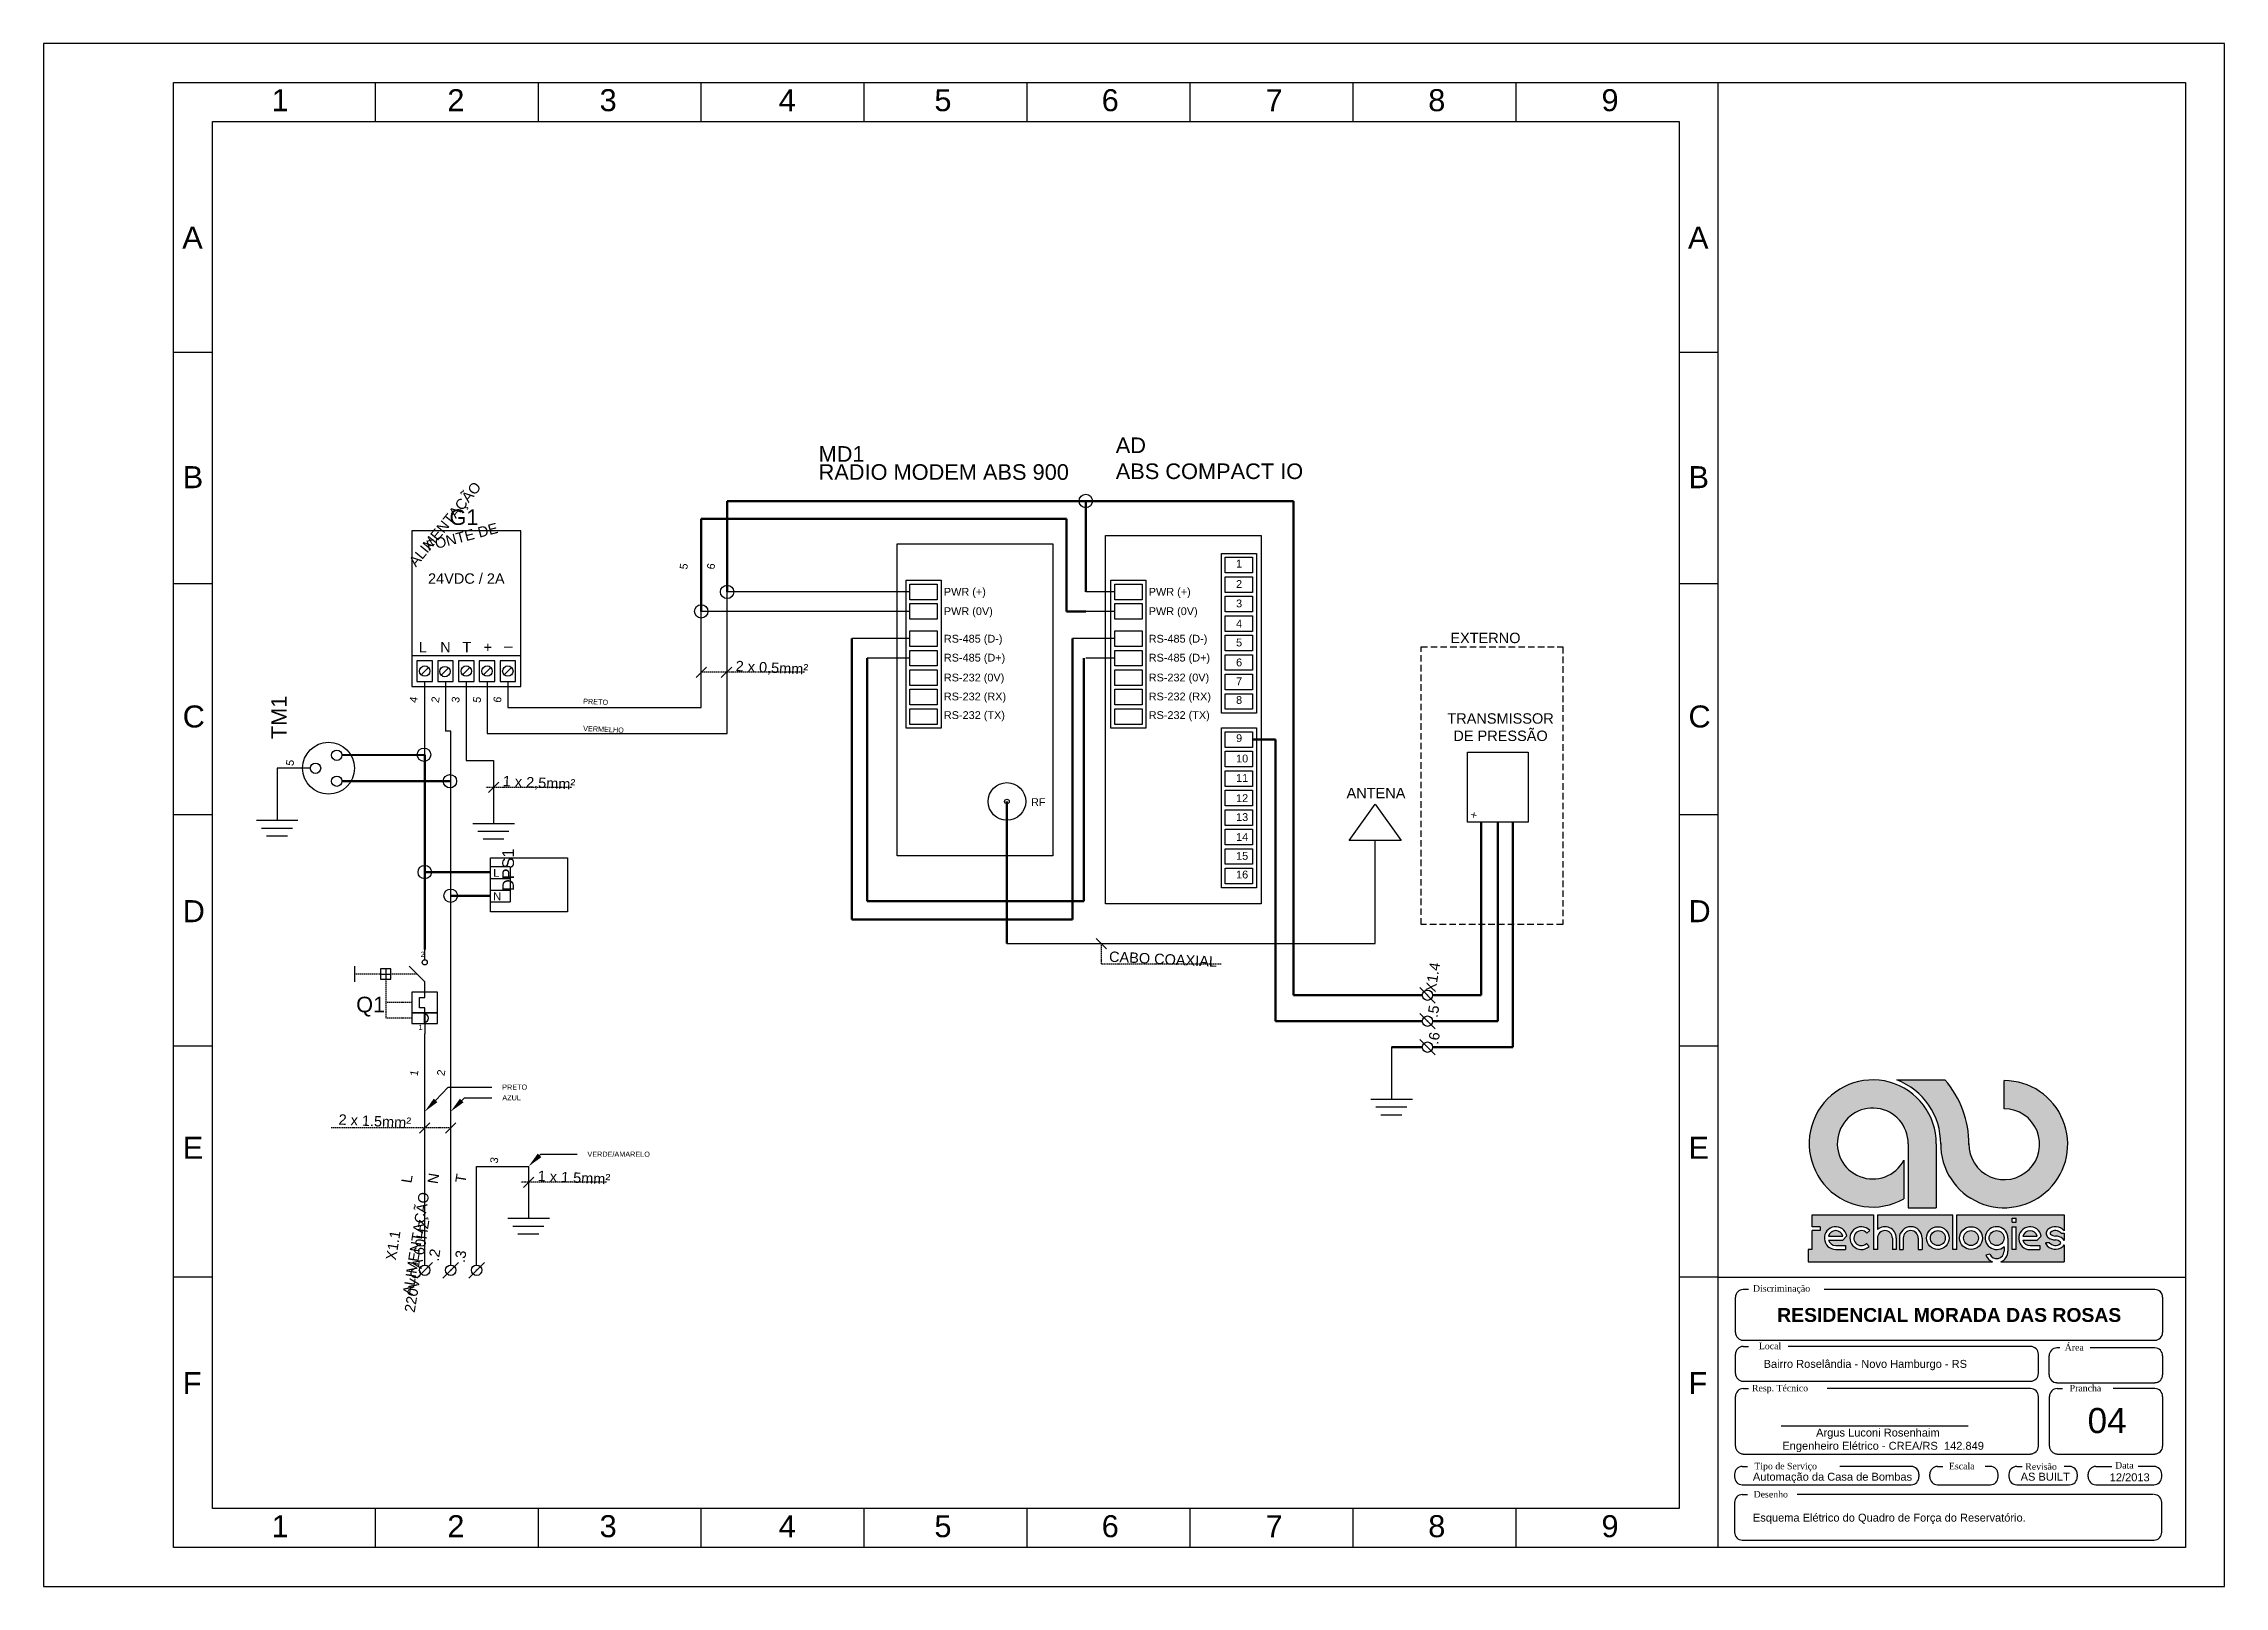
# Model space of a CAD drawing. Header units: millimetres. Extents: x 100 to 940, y 100 to 694.
import ezdxf
from ezdxf import colors
from ezdxf.entities.mleader import LeaderData, LeaderLine
from ezdxf.enums import TextEntityAlignment as Align
from ezdxf.math import Vec2, Vec3

# ---------------------------------------------------------------- set-up
doc = ezdxf.new("R2010")
doc.units = ezdxf.units.MM
doc.linetypes.add('DASHED', pattern=[0.75, 0.5, -0.25])
doc.layers.add('selo', color=7, linetype='Continuous')
doc.styles.add('Notes', font='Arial Regular.ttf', dxfattribs={"height": 3})
doc.styles.get("Standard").update_dxf_attribs({"font": 'Arial Regular.ttf'})

msp = doc.modelspace()

# ---------------------------------------------------------------- hatches: boundary and pattern name
h = msp.add_hatch()
h.set_pattern_fill('ANGLE', color=256, scale=2)
h.set_pattern_definition([(0, (127.658, 74.107), (0, 13.97), [10.16, -3.81]), (90, (127.658, 74.107), (-13.97, 9e-16), [10.16, -3.81])])
h.paths.add_polyline_path([(504, 517.85, 0.414214), (501.42, 520.43), (501.42, 515.27, 0.414214)])
h.paths.add_polyline_path([(501.42, 520.43, 0.414214), (498.84, 517.85), (501.42, 517.85)])
h.paths.add_polyline_path([(501.42, 517.85), (498.84, 517.85, 0.414214), (501.42, 515.27)])
h = msp.add_hatch()
h.set_pattern_fill('ANGLE', color=256, scale=2)
h.set_pattern_definition([(0, (-10.469, 39.12), (0, 13.97), [10.16, -3.81]), (90, (-10.469, 39.12), (-13.97, 9e-16), [10.16, -3.81])])
h.paths.add_polyline_path([(365.87, 482.86, 0.414214), (363.29, 485.44), (363.29, 480.28, 0.414214)])
h.paths.add_polyline_path([(363.29, 485.44, 0.414214), (360.71, 482.86), (363.29, 482.86)])
h.paths.add_polyline_path([(363.29, 482.86), (360.71, 482.86, 0.414214), (363.29, 480.28)])
h = msp.add_hatch()
h.set_pattern_fill('ANGLE', color=256, scale=2)
h.set_pattern_definition([(0, (-20.469, 31.62), (0, 13.97), [10.16, -3.81]), (90, (-20.469, 31.62), (-13.97, 9e-16), [10.16, -3.81])])
h.paths.add_polyline_path([(355.87, 475.36, 0.414214), (353.29, 477.94), (353.29, 472.78, 0.414214)])
h.paths.add_polyline_path([(353.29, 477.94, 0.414214), (350.71, 475.36), (353.29, 475.36)])
h.paths.add_polyline_path([(353.29, 475.36), (350.71, 475.36, 0.414214), (353.29, 472.78)])
h = msp.add_hatch()
h.set_pattern_fill('ANGLE', color=256, scale=2)
h.set_pattern_definition([(0, (-127.239, -23.566), (0, 13.97), [10.16, -3.81]), (90, (-127.239, -23.566), (-13.97, 9e-16), [10.16, -3.81])])
h.paths.add_polyline_path([(249.1, 420.18, 0.414214), (246.52, 422.76), (246.52, 417.6, 0.414214)])
h.paths.add_polyline_path([(246.52, 422.76, 0.414214), (243.94, 420.18), (246.52, 420.18)])
h.paths.add_polyline_path([(246.52, 420.18), (243.94, 420.18, 0.414214), (246.52, 417.6)])
h = msp.add_hatch()
h.set_pattern_fill('ANGLE', color=256, scale=2)
h.set_pattern_definition([(0, (-117.239, -33.763), (0, 13.97), [10.16, -3.81]), (90, (-117.239, -33.763), (-13.97, 9e-16), [10.16, -3.81])])
h.paths.add_polyline_path([(259.1, 409.98, 0.414214), (256.52, 412.56), (256.52, 407.4, 0.414214)])
h.paths.add_polyline_path([(256.52, 412.56, 0.414214), (253.94, 409.98), (256.52, 409.98)])
h.paths.add_polyline_path([(256.52, 409.98), (253.94, 409.98, 0.414214), (256.52, 407.4)])
h = msp.add_hatch()
h.set_pattern_fill('ANGLE', color=256, scale=2)
h.set_pattern_definition([(0, (-126.96, -68.746), (0, 13.97), [10.16, -3.81]), (90, (-126.96, -68.746), (-13.97, 9e-16), [10.16, -3.81])])
h.paths.add_polyline_path([(249.38, 375, 0.414214), (246.8, 377.58), (246.8, 372.42, 0.414214)])
h.paths.add_polyline_path([(246.8, 377.58, 0.414214), (244.22, 375), (246.8, 375)])
h.paths.add_polyline_path([(246.8, 375), (244.22, 375, 0.414214), (246.8, 372.42)])
h = msp.add_hatch()
h.set_pattern_fill('ANGLE', color=256, scale=2)
h.set_pattern_definition([(0, (-116.96, -77.84), (0, 13.97), [10.16, -3.81]), (90, (-116.96, -77.84), (-13.97, 9e-16), [10.16, -3.81])])
h.paths.add_polyline_path([(259.38, 365.9, 0.414214), (256.8, 368.48), (256.8, 363.32, 0.414214)])
h.paths.add_polyline_path([(256.8, 368.48, 0.414214), (254.22, 365.9), (256.8, 365.9)])
h.paths.add_polyline_path([(256.8, 365.9), (254.22, 365.9, 0.414214), (256.8, 363.32)])
at = {"layer": 'selo'}
h = msp.add_hatch(color=256, dxfattribs=at)
h.dxf.hatch_style = 1
h.paths.add_polyline_path([(832.33, 294.98), (813.8, 294.98, -0.314958), (830.72, 270.21, 2.411144), (855.21, 294.7), (855.21, 283.86, -2.45129), (841.58, 270.52, 0.182443)])
h.paths.add_polyline_path([(835.35, 243.04), (806.37, 243.04), (806.37, 237.41, -0.642986), (813.63, 234.09), (813.63, 229.71), (812.12, 229.71), (812.12, 234.09, 1), (806.37, 234.09), (806.37, 229.71), (804.86, 229.71), (804.86, 243.04), (781.24, 243.04), (781.24, 238.48), (784.26, 238.48), (784.26, 236.97), (781.23, 236.97), (781.23, 229.71), (779.69, 229.71), (779.69, 224.92), (850.67, 224.92, -0.214084), (848.15, 227.48), (849.6, 227.91, 0.821242), (855.14, 229.01), (855.14, 230.78, -4.60202), (856.65, 234.09), (856.65, 229.01, -0.309238), (853.85, 224.92), (878.25, 224.92), (878.25, 231.45, -0.100697), (877.78, 230.83, -0.45988), (871.2, 231.81), (871.2, 232.32), (872.69, 232.32, 0.427074), (876.81, 232, 0.410877), (876.82, 232.63, 0.186203), (874.92, 233.36, -0.181325), (872.05, 234.44, -0.458616), (872.04, 237.41, -0.41774), (878.25, 236.93), (878.25, 243.04), (836.89, 243.04), (836.89, 229.71), (835.35, 229.71)])
h.paths.add_polyline_path([(834.02, 234.09, -1), (825.25, 234.09, -1)], flags=16)
h.paths.add_polyline_path([(832.51, 234.09, -1), (826.76, 234.09, -1)], flags=0)
h.paths.add_polyline_path([(846.79, 234.09, -1), (838.03, 234.09, -1)], flags=16)
h.paths.add_polyline_path([(845.28, 234.09, -1), (839.54, 234.09, -1)], flags=0)
h.paths.add_polyline_path([(823.59, 234.09), (823.59, 229.71), (822.08, 229.71), (822.08, 234.09, 1), (816.33, 234.09), (816.33, 229.71), (814.82, 229.71), (814.82, 234.09, -1)], flags=16)
h.paths.add_polyline_path([(858.22, 241.69), (859.76, 241.69), (859.76, 240.17), (858.22, 240.17)], flags=16)
h.paths.add_polyline_path([(858.22, 238.48), (859.76, 238.48), (859.76, 229.67), (858.22, 229.67)], flags=16)
h.paths.add_polyline_path([(869.47, 234.88), (867.94, 233.3), (862.39, 233.3, 0.338023), (865.17, 231.18), (868.91, 231.18), (868.91, 229.67), (865.17, 229.67, -2.123663)], flags=16)
h.paths.add_polyline_path([(862.38, 234.78, -0.767778), (867.94, 234.81)], flags=0)
h.paths.add_polyline_path([(803.38, 237.05), (802.27, 236.02, 2.414214), (802.1, 231.96), (803.12, 230.85, -2.414214)], flags=16)
h.paths.add_polyline_path([(794.59, 234.92), (793.05, 233.34), (787.51, 233.34, 0.338023), (790.28, 231.22), (794.03, 231.22), (794.03, 229.71), (790.28, 229.71, -2.123663)], flags=16)
h.paths.add_polyline_path([(793.05, 234.85), (787.5, 234.82, -0.767778)], flags=0)
h.paths.add_polyline_path([(826.76, 234.09, 1), (832.51, 234.09, 1)], flags=0)
h.paths.add_polyline_path([(845.28, 234.09, 1), (839.54, 234.09, 1)], flags=0)
h.paths.add_polyline_path([(849.39, 234.09, 1), (855.14, 234.09, 1)], flags=17)
h.paths.add_polyline_path([(867.94, 234.81, 0.767778), (862.38, 234.78)], flags=0)
h.paths.add_polyline_path([(874.9, 234.87, -0.181325), (877.77, 233.8, -0.101013), (878.25, 233.18), (878.25, 235.92), (877.13, 235.92, 0.427074), (873.01, 236.24, 0.410877), (873, 235.61, 0.186203)], flags=17)
h.paths.add_polyline_path([(793.05, 234.85, 0.767778), (787.5, 234.82)], flags=0)
h = msp.add_hatch(color=256, dxfattribs=at)
h.dxf.hatch_style = 1
h.paths.add_polyline_path([(816.57, 249.21), (816.57, 264.06, -8.182778), (818.19, 270.43), (818.19, 245.77), (829, 245.77), (829, 270.37, 3.718524)])
h = msp.add_hatch(color=256, dxfattribs=at)
h.dxf.hatch_style = 1
h.paths.add_polyline_path([(787.5, 234.82), (793.05, 234.85, 0.767778)])
h.paths.add_polyline_path([(826.76, 234.09, 1), (832.51, 234.09, 1)])
h.paths.add_polyline_path([(839.54, 234.09, 1), (845.28, 234.09, 1)])
h.paths.add_polyline_path([(862.38, 234.78), (867.94, 234.81, 0.767778)])

# ---------------------------------------------------------------- linework, layer by layer
for p, q in [((227.78, 664), (227.78, 679)), ((290.56, 664), (290.56, 679)), ((353.33, 664), (353.33, 679)), ((416.11, 664), (416.11, 679)), ((478.89, 664), (478.89, 679)), ((541.67, 664), (541.67, 679)), ((604.44, 664), (604.44, 679)), ((667.22, 664), (667.22, 679)), ((745, 115), (745, 679)), ((165, 575), (150, 575)), ((745, 575), (730, 575)), ((165, 486), (150, 486)), ((363.29, 428.38), (363.29, 482.86)), ((433.69, 482.86), (363.29, 482.86)), ((512.6, 482.86), (501.42, 482.86)), ((745, 486), (730, 486)), ((353.29, 438.38), (353.29, 475.36)), ((433.69, 475.36), (353.29, 475.36)), ((512.6, 475.36), (501.42, 475.36)), ((433.69, 464.86), (411.33, 464.86)), ((512.6, 464.86), (496.36, 464.86)), ((241.8, 458.38), (283.8, 458.38)), ((245.38, 450.96), (248.21, 453.79)), ((261.38, 450.96), (264.21, 453.79)), ((269.38, 450.96), (272.21, 453.79)), ((277.39, 450.97), (280.22, 453.8)), ((355.29, 453.9), (351.29, 449.9)), ((365.04, 453.9), (361.04, 449.9)), ((433.69, 457.36), (417.17, 457.36)), ((512.6, 457.36), (501.42, 457.36)), ((246.8, 420.18), (246.8, 448.38)), ((249.8, 448.38), (249.8, 450.38)), ((253.17, 450.75), (256, 453.58)), ((254.8, 448.38), (254.8, 429.22)), ((262.8, 448.38), (262.8, 417.94)), ((270.8, 448.38), (270.8, 428.38)), ((278.8, 448.38), (278.8, 438.38)), ((278.8, 438.38), (353.29, 438.38)), ((256.8, 429.22), (254.8, 429.22)), ((256.8, 420.18), (256.8, 429.22)), ((256.8, 223.7), (256.8, 420.18)), ((270.8, 428.38), (363.29, 428.38)), ((202.72, 414.94), (189.98, 414.94)), ((189.98, 414.94), (189.98, 394.94)), ((262.8, 417.94), (273.33, 417.94)), ((273.33, 417.94), (273.33, 393.72)), ((275.33, 409.62), (271.33, 405.62)), ((165, 397), (150, 397)), ((181.98, 394.94), (197.98, 394.94)), ((602.86, 387.13), (612.86, 401.13)), ((612.86, 401.13), (622.86, 387.13)), ((745, 397), (730, 397)), ((183.88, 391.95), (195.88, 391.95)), ((185.9, 388.95), (193.9, 388.95)), ((265.33, 393.72), (281.33, 393.72)), ((267.23, 390.73), (279.23, 390.73)), ((269.25, 387.73), (277.25, 387.73)), ((622.86, 387.13), (602.86, 387.13)), ((612.86, 347.47), (612.86, 387.13)), ((279.67, 377.04), (272.17, 377.04)), ((272.17, 372.54), (279.67, 372.54)), ((279.67, 377.04), (279.67, 363.54)), ((272.17, 368.04), (279.67, 368.04)), ((272.17, 363.54), (279.67, 363.54)), ((246.8, 341.23), (246.8, 345.23)), ((471.06, 347.47), (612.86, 347.47)), ((509.47, 345.47), (505.47, 349.47)), ((219.8, 338.75), (219.8, 332.75)), ((231.8, 337.75), (231.8, 333.75)), ((246.8, 332.75), (240.8, 338.75)), ((229.8, 335.75), (233.8, 335.75)), ((246.8, 328.75), (246.8, 332.75)), ((246.8, 326.72), (246.8, 328.75)), ((636.04, 324.59), (630.04, 330.59)), ((244.8, 322.75), (244.8, 326.75)), ((244.8, 326.75), (246.8, 326.72)), ((246.8, 322.75), (244.8, 322.75)), ((246.8, 320.75), (246.8, 322.75)), ((636.04, 314.59), (630.04, 320.59)), ((246.8, 316.75), (246.8, 312.75)), ((246.8, 223.7), (246.8, 312.75)), ((165, 308), (150, 308)), ((619.22, 307.59), (619.22, 287.59)), ((636.04, 304.59), (630.04, 310.59)), ((745, 308), (730, 308)), ((611.22, 287.59), (627.22, 287.59)), ((248.8, 278.5), (244.8, 274.5)), ((258.8, 278.5), (254.8, 274.5)), ((613.12, 284.59), (625.12, 284.59)), ((615.14, 281.59), (623.14, 281.59)), ((266.8, 223.7), (266.8, 261.7)), ((266.8, 261.7), (286.8, 261.7)), ((286.8, 261.7), (286.8, 241.7)), ((288.8, 257.59), (284.8, 253.59)), ((278.8, 241.7), (294.8, 241.7)), ((280.7, 238.7), (292.7, 238.7)), ((282.72, 235.7), (290.72, 235.7)), ((165, 219), (150, 219)), ((243.8, 218.7), (249.8, 224.7)), ((253.8, 218.7), (259.8, 224.7)), ((263.8, 218.7), (269.8, 224.7)), ((745, 219), (730, 219)), ((227.78, 115), (227.78, 130)), ((290.56, 115), (290.56, 130)), ((353.33, 115), (353.33, 130)), ((416.11, 115), (416.11, 130)), ((478.89, 115), (478.89, 130)), ((541.67, 115), (541.67, 130)), ((604.44, 115), (604.44, 130)), ((667.22, 115), (667.22, 130))]:
    msp.add_line(p, q)
at = {"lineweight": 50}
for p, q in [((363.29, 482.86), (363.29, 517.85)), ((581.46, 517.85), (363.29, 517.85)), ((501.42, 482.86), (501.42, 517.85)), ((581.46, 327.59), (581.46, 517.85)), ((353.29, 475.36), (353.29, 510.94)), ((493.98, 510.94), (353.29, 510.94)), ((493.98, 475.36), (493.98, 510.94)), ((501.42, 475.36), (493.98, 475.36)), ((411.33, 464.86), (411.33, 356.79)), ((496.36, 464.86), (496.36, 356.79)), ((417.17, 457.36), (417.17, 363.8)), ((500.65, 457.36), (500.65, 363.8)), ((214.9, 419.98), (246.8, 420.18)), ((246.8, 420.18), (246.8, 345.23)), ((565.67, 425.99), (574.52, 425.99)), ((574.52, 425.99), (574.52, 317.59)), ((214.9, 409.98), (256.8, 409.98)), ((471.06, 402.18), (471.06, 347.47)), ((653.72, 394.26), (653.72, 327.59)), ((660.13, 394.26), (660.13, 317.59)), ((665.87, 394.26), (665.87, 307.59)), ((272.17, 375), (246.8, 375)), ((272.17, 365.9), (256.8, 365.9)), ((500.65, 363.8), (417.17, 363.8)), ((496.36, 356.79), (411.33, 356.79)), ((631.04, 327.59), (581.46, 327.59)), ((653.72, 327.59), (635.04, 327.59)), ((631.04, 317.59), (574.52, 317.59)), ((660.13, 317.59), (635.04, 317.59)), ((619.22, 307.59), (631.04, 307.59)), ((635.04, 307.59), (665.87, 307.59))]:
    msp.add_line(p, q, dxfattribs=at)
at = {"linetype": 'DASHED'}
for p, q in [((393.04, 451.9), (353.29, 451.9)), ((303.33, 407.62), (270.32, 407.62)), ((507.47, 339.64), (507.47, 347.47)), ((507.47, 339.64), (553.52, 339.64)), ((229.8, 335.75), (219.8, 335.75)), ((231.8, 333.75), (231.8, 318.75)), ((243.8, 335.75), (233.8, 335.75)), ((241.8, 324.75), (231.8, 324.75)), ((241.8, 318.75), (231.8, 318.75)), ((256.8, 276.5), (210.78, 276.5)), ((316.8, 255.59), (283.79, 255.59))]:
    msp.add_line(p, q, dxfattribs=at)
at = {"lineweight": 40}
msp.add_line((246.8, 316.75), (246.8, 320.75), dxfattribs=at)
for points in [[(100, 100), (940, 100), (940, 693.94), (100, 693.94)], [(150, 679), (925, 679), (925, 115), (150, 115)], [(165, 664), (730, 664), (730, 130), (165, 130)], [(241.8, 446.38), (283.8, 446.38), (283.8, 506.38), (241.8, 506.38)], [(509.02, 504.6), (569.02, 504.6), (569.02, 362.73), (509.02, 362.73)], [(428.75, 501.31), (488.75, 501.31), (488.75, 381.31), (428.75, 381.31)], [(553.67, 436.18), (553.67, 497.68), (567.17, 497.68), (567.17, 436.18)], [(555.17, 490.18), (555.17, 496.18), (565.67, 496.18), (565.67, 490.18)], [(432.19, 430.36), (432.19, 487.36), (445.69, 487.36), (445.69, 430.36)], [(511.1, 430.36), (511.1, 487.36), (524.6, 487.36), (524.6, 430.36)], [(555.17, 482.68), (555.17, 488.68), (565.67, 488.68), (565.67, 482.68)], [(433.69, 479.86), (433.69, 485.86), (444.19, 485.86), (444.19, 479.86)], [(512.6, 479.86), (512.6, 485.86), (523.1, 485.86), (523.1, 479.86)], [(555.17, 475.18), (555.17, 481.18), (565.67, 481.18), (565.67, 475.18)], [(433.69, 472.36), (433.69, 478.36), (444.19, 478.36), (444.19, 472.36)], [(512.6, 472.36), (512.6, 478.36), (523.1, 478.36), (523.1, 472.36)], [(555.17, 467.68), (555.17, 473.68), (565.67, 473.68), (565.67, 467.68)], [(433.69, 461.86), (433.69, 467.86), (444.19, 467.86), (444.19, 461.86)], [(512.6, 461.86), (512.6, 467.86), (523.1, 467.86), (523.1, 461.86)], [(555.17, 460.18), (555.17, 466.18), (565.67, 466.18), (565.67, 460.18)], [(243.8, 448.38), (249.8, 448.38), (249.8, 456.38), (243.8, 456.38)], [(251.8, 448.38), (257.8, 448.38), (257.8, 456.38), (251.8, 456.38)], [(259.8, 448.38), (265.8, 448.38), (265.8, 456.38), (259.8, 456.38)], [(267.8, 448.38), (273.8, 448.38), (273.8, 456.38), (267.8, 456.38)], [(275.8, 448.38), (281.8, 448.38), (281.8, 456.38), (275.8, 456.38)], [(433.69, 454.36), (433.69, 460.36), (444.19, 460.36), (444.19, 454.36)], [(512.6, 454.36), (512.6, 460.36), (523.1, 460.36), (523.1, 454.36)], [(555.17, 452.68), (555.17, 458.68), (565.67, 458.68), (565.67, 452.68)], [(433.69, 446.86), (433.69, 452.86), (444.19, 452.86), (444.19, 446.86)], [(433.69, 439.36), (433.69, 445.36), (444.19, 445.36), (444.19, 439.36)], [(512.6, 446.86), (512.6, 452.86), (523.1, 452.86), (523.1, 446.86)], [(512.6, 439.36), (512.6, 445.36), (523.1, 445.36), (523.1, 439.36)], [(555.17, 445.18), (555.17, 451.18), (565.67, 451.18), (565.67, 445.18)], [(433.69, 431.86), (433.69, 437.86), (444.19, 437.86), (444.19, 431.86)], [(512.6, 431.86), (512.6, 437.86), (523.1, 437.86), (523.1, 431.86)], [(555.17, 437.68), (555.17, 443.68), (565.67, 443.68), (565.67, 437.68)], [(553.67, 368.99), (553.67, 430.49), (567.17, 430.49), (567.17, 368.99)], [(555.17, 422.99), (555.17, 428.99), (565.67, 428.99), (565.67, 422.99)], [(555.17, 415.49), (555.17, 421.49), (565.67, 421.49), (565.67, 415.49)], [(648.49, 421.14), (671.77, 421.14), (671.77, 394.26), (648.49, 394.26)], [(555.17, 407.99), (555.17, 413.99), (565.67, 413.99), (565.67, 407.99)], [(555.17, 400.49), (555.17, 406.49), (565.67, 406.49), (565.67, 400.49)], [(555.17, 392.99), (555.17, 398.99), (565.67, 398.99), (565.67, 392.99)], [(555.17, 385.49), (555.17, 391.49), (565.67, 391.49), (565.67, 385.49)], [(272.17, 380.48), (301.76, 380.48), (301.76, 359.75), (272.17, 359.75)], [(555.17, 377.99), (555.17, 383.99), (565.67, 383.99), (565.67, 377.99)], [(555.17, 370.49), (555.17, 376.49), (565.67, 376.49), (565.67, 370.49)], [(229.8, 333.75), (233.8, 333.75), (233.8, 337.75), (229.8, 337.75)], [(241.8, 320.75), (251.78, 320.75), (251.78, 328.75), (241.8, 328.75)], [(241.8, 316.75), (251.78, 316.75), (251.78, 320.75), (241.8, 320.75)]]:
    msp.add_lwpolyline(points, close=True)
at = {"linetype": 'DASHED', "ltscale": 5}
msp.add_lwpolyline([(630.56, 461.71), (685.23, 461.71), (685.23, 354.78), (630.56, 354.78)], close=True, dxfattribs=at)
for centre, radius in [((501.42, 517.85), 2.58), ((363.29, 482.86), 2.58), ((353.29, 475.36), 2.58), ((246.8, 452.38), 2), ((254.59, 452.17), 2), ((262.8, 452.38), 2), ((270.8, 452.38), 2), ((278.8, 452.38), 2), ((209.75, 414.98), 10), ((212.9, 419.98), 2), ((246.52, 420.18), 2.58), ((204.72, 414.98), 2), ((212.9, 409.98), 2), ((256.52, 409.98), 2.58), ((471.06, 402.18), 7.25), ((471.06, 402.18), 0.884), ((246.8, 375), 2.58), ((256.8, 365.9), 2.58), ((246.8, 340.23), 1), ((633.04, 327.59), 2), ((633.04, 317.59), 2), ((633.04, 307.59), 2), ((246.8, 221.7), 2), ((256.8, 221.7), 2), ((266.8, 221.7), 2)]:
    msp.add_circle(centre, radius)
msp.add_arc((246.8, 318.75), 1.5, 270, 90)
for p in [(272.17, 372.54), (272.17, 368.04), (272.17, 363.54), (633.04, 327.59), (633.04, 317.59), (256.8, 221.7), (266.8, 221.7)]:
    msp.add_point(p)
at = {"layer": 'selo'}
for p, q in [((813.8, 294.98), (832.33, 294.98)), ((855.21, 283.86), (855.21, 294.7)), ((818.19, 270.43), (818.19, 245.77)), ((829, 270.37), (829, 245.77)), ((816.57, 264.06), (816.57, 249.21)), ((818.19, 245.77), (829, 245.77)), ((781.23, 229.71), (781.23, 236.97)), ((784.26, 236.97), (781.23, 236.97)), ((781.24, 238.48), (781.24, 243.04)), ((781.24, 243.04), (804.86, 243.04)), ((784.26, 238.48), (781.24, 238.48)), ((784.26, 238.48), (784.26, 236.97)), ((802.27, 236.02), (803.38, 237.05)), ((804.86, 243.04), (804.86, 229.71)), ((806.37, 243.04), (806.37, 237.41)), ((806.37, 243.04), (835.35, 243.04)), ((835.35, 229.71), (835.35, 243.04)), ((836.89, 243.04), (878.25, 243.04)), ((836.89, 229.71), (836.89, 243.01)), ((858.22, 240.17), (858.22, 241.69)), ((858.22, 241.69), (859.76, 241.69)), ((858.22, 240.17), (859.76, 240.17)), ((858.22, 229.67), (858.22, 238.48)), ((858.22, 238.48), (859.76, 238.48)), ((859.76, 240.17), (859.76, 241.69)), ((859.76, 229.67), (859.76, 238.48)), ((877.13, 235.92), (878.25, 235.92)), ((878.25, 243.04), (878.25, 236.93)), ((878.25, 235.92), (878.25, 233.18)), ((781.23, 229.71), (779.69, 229.71)), ((779.69, 229.71), (779.69, 224.92)), ((787.5, 234.82), (793.05, 234.85)), ((787.51, 233.34), (793.05, 233.34)), ((790.28, 231.22), (794.03, 231.22)), ((790.28, 229.71), (794.03, 229.71)), ((793.05, 233.34), (794.59, 234.92)), ((794.03, 231.22), (794.03, 229.71)), ((802.1, 231.96), (803.12, 230.85)), ((806.37, 229.71), (804.86, 229.71)), ((806.37, 234.09), (806.37, 229.71)), ((812.12, 234.09), (812.12, 229.71)), ((813.63, 229.71), (812.12, 229.71)), ((813.63, 234.09), (813.63, 229.71)), ((814.82, 234.09), (814.82, 229.71)), ((814.82, 229.71), (816.33, 229.71)), ((816.33, 234.09), (816.33, 229.71)), ((822.08, 234.09), (822.08, 229.71)), ((822.08, 229.71), (823.59, 229.71)), ((823.59, 234.09), (823.59, 229.71)), ((830.17, 229.74), (829.63, 229.71)), ((836.89, 229.71), (835.35, 229.71)), ((849.6, 227.91), (848.15, 227.48)), ((855.14, 230.78), (855.14, 229.01)), ((856.65, 234.09), (856.65, 229.01)), ((859.76, 229.67), (858.22, 229.67)), ((862.38, 234.78), (867.94, 234.81)), ((862.39, 233.3), (867.94, 233.3)), ((865.17, 231.18), (868.91, 231.18)), ((865.17, 229.67), (868.91, 229.67)), ((867.94, 233.3), (869.47, 234.88)), ((868.91, 231.18), (868.91, 229.67)), ((872.69, 232.32), (871.2, 232.32)), ((871.2, 231.81), (871.2, 232.32)), ((878.25, 231.45), (878.25, 224.92)), ((745, 219), (925, 219)), ((779.69, 224.92), (850.67, 224.92)), ((853.85, 224.92), (878.25, 224.92)), ((751.61, 211.28), (751.61, 197.78)), ((756.69, 214.33), (754.66, 214.33)), ((913.21, 214.33), (785.84, 214.33)), ((916.26, 197.78), (916.26, 211.28)), ((754.66, 194.73), (913.21, 194.73)), ((751.61, 189.35), (751.61, 181.99)), ((754.66, 192.4), (756.69, 192.4)), ((865.35, 192.4), (771.93, 192.4)), ((868.39, 181.99), (868.39, 189.35)), ((872.46, 181.43), (872.46, 188.79)), ((876.56, 191.84), (875.51, 191.84)), ((913.21, 191.84), (888.36, 191.84)), ((916.26, 181.43), (916.26, 188.79)), ((754.66, 178.94), (865.35, 178.94)), ((875.51, 178.39), (913.21, 178.39)), ((751.61, 173.14), (751.61, 153.98)), ((754.66, 176.19), (756.69, 176.19)), ((865.35, 176.19), (787, 176.19)), ((868.39, 153.98), (868.39, 173.14)), ((872.55, 173.14), (872.55, 153.98)), ((875.6, 176.19), (877.63, 176.19)), ((913.21, 176.19), (897.13, 176.19)), ((916.26, 153.98), (916.26, 173.14)), ((769.31, 161.86), (841.3, 161.86)), ((751.26, 143.15), (751.26, 142.13)), ((754.31, 146.2), (756.34, 146.2)), ((754.66, 150.93), (865.35, 150.93)), ((819.36, 146.2), (791.92, 146.2)), ((822.41, 142.13), (822.41, 143.15)), ((826.47, 143.15), (826.47, 142.13)), ((829.52, 146.2), (831.56, 146.2)), ((849.85, 146.2), (847.82, 146.2)), ((852.9, 142.13), (852.9, 143.15)), ((856.97, 143.15), (856.97, 142.13)), ((860.01, 146.2), (862.05, 146.2)), ((875.6, 150.93), (913.21, 150.93)), ((880.34, 146.2), (878.31, 146.2)), ((883.39, 142.13), (883.39, 143.15)), ((887.46, 143.15), (887.46, 142.13)), ((890.51, 146.2), (896.7, 146.2)), ((912.87, 146.2), (906.79, 146.2)), ((915.92, 142.13), (915.92, 143.15)), ((754.31, 139.08), (819.36, 139.08)), ((754.31, 135.36), (756.34, 135.36)), ((912.72, 135.31), (775.47, 135.36)), ((829.52, 139.08), (849.85, 139.08)), ((860.01, 139.08), (880.34, 139.08)), ((890.51, 139.08), (912.87, 139.08)), ((751.26, 132.31), (751.26, 120.82)), ((915.89, 120.81), (915.94, 132.31)), ((754.31, 117.82), (912.89, 117.82))]:
    msp.add_line(p, q, dxfattribs=at)
msp.add_lwpolyline([(745, 115), (745, 219), (925, 219), (925, 115)], close=True, dxfattribs=at)
for centre, radius in [((829.63, 234.09), 4.38), ((829.63, 234.09), 2.87), ((842.41, 234.09), 4.38), ((842.41, 234.09), 2.87), ((852.26, 234.09), 2.87)]:
    msp.add_circle(centre, radius, dxfattribs=at)
for centre, radius, start, end in [((804.54, 270.51), 24.47, 359.67995, 299.47158), ((804.56, 270.5), 26.17, 359.37989, 69.30885), ((855.19, 270.24), 24.47, 179.36588, 89.95278), ((804.56, 270.5), 37.02, 359.35419, 41.3911), ((804.55, 270.5), 13.64, 359.69791, 331.82812), ((855.21, 270.23), 13.63, 178.81377, 90), ((790.28, 234.09), 4.38, 10.86006, 270), ((790.28, 234.09), 2.87, 15.26166, 165.32676), ((800.16, 234.08), 4.38, 42.62208, 312.62208), ((800.16, 234.08), 2.87, 42.62208, 312.62208), ((809.24, 234.09), 4.38, 0, 130.96179), ((809.24, 234.09), 2.87, 0, 180), ((819.2, 234.09), 4.38, 0, 180), ((819.2, 234.09), 2.87, 0, 180), ((852.26, 234.09), 4.38, 0, 310.96179), ((865.17, 234.05), 4.38, 10.86006, 270), ((865.17, 234.05), 2.87, 15.26166, 165.32676), ((873.33, 235.92), 1.96, 130.76197, 229.30976), ((874.91, 234.1), 4.38, 40.22623, 130.91522), ((873.33, 235.92), 0.45, 127.13552, 232.25915), ((874.9, 237.7), 2.82, 227.77573, 270.15365), ((874.91, 234.11), 2.86, 39.28503, 131.78937), ((790.28, 234.09), 2.87, 195.29423, 270), ((852.26, 229.01), 4.38, 200.39961, 248.7344), ((852.26, 229.01), 2.87, 202.42288, 0), ((852.26, 229.01), 4.38, 291.2656, 0), ((865.17, 234.05), 2.87, 195.29423, 270), ((874.91, 234.14), 4.38, 212.12828, 310.91522), ((874.91, 237.73), 4.37, 229.01082, 270.04177), ((874.91, 234.13), 2.86, 219.28503, 311.78937), ((874.91, 230.51), 4.37, 49.01082, 90.04177), ((874.92, 230.54), 2.82, 47.77573, 90.15365), ((876.49, 232.32), 0.45, 307.13552, 52.25915), ((876.49, 232.32), 1.96, 26.23751, 49.30976), ((876.49, 232.32), 1.96, 310.76197, 333.76249), ((754.66, 211.28), 3, 90, 180), ((913.21, 211.28), 3, 0, 90), ((754.66, 197.78), 3, 180, 270), ((913.21, 197.78), 3, 270, 0), ((754.66, 189.35), 3, 90, 180), ((865.35, 189.35), 3, 0, 90), ((875.51, 188.79), 3, 90, 180), ((913.21, 188.79), 3, 0, 90), ((754.66, 181.99), 3, 180, 270), ((865.35, 181.99), 3, 270, 0), ((875.51, 181.43), 3, 180, 270), ((913.21, 181.43), 3, 270, 0), ((754.66, 173.14), 3, 90, 180), ((865.35, 173.14), 3, 0, 90), ((875.6, 173.14), 3, 90, 180), ((913.21, 173.14), 3, 0, 90), ((754.66, 153.98), 3, 180, 270), ((865.35, 153.98), 3, 270, 0), ((875.6, 153.98), 3, 180, 270), ((913.21, 153.98), 3, 270, 0), ((754.31, 143.15), 3, 90, 180), ((819.36, 143.15), 3, 0, 90), ((829.52, 143.15), 3, 90, 180), ((849.85, 143.15), 3, 0, 90), ((860.01, 143.15), 3, 90, 180), ((880.34, 143.15), 3, 0, 90), ((890.51, 143.15), 3, 90, 180), ((912.87, 143.15), 3, 0, 90), ((754.31, 142.13), 3, 180, 270), ((754.31, 132.31), 3, 90, 180), ((819.36, 142.13), 3, 270, 0), ((829.52, 142.13), 3, 180, 270), ((849.85, 142.13), 3, 270, 0), ((860.01, 142.13), 3, 180, 270), ((880.34, 142.13), 3, 270, 0), ((890.51, 142.13), 3, 180, 270), ((912.87, 142.13), 3, 270, 0), ((912.89, 132.31), 3, 0, 90), ((754.31, 120.82), 3, 180, 270), ((912.89, 120.82), 3, 270, 0)]:
    msp.add_arc(centre, radius, start, end, dxfattribs=at)

# ---------------------------------------------------------------- texts
at = {"style": 'Notes'}
for s, height, p in [('1', 8.48, (187.8, 667.93)), ('2', 8.48, (255.51, 667.93)), ('3', 8.48, (314.16, 667.93)), ('4', 8.48, (383.17, 667.93)), ('5', 8.48, (443.11, 667.93)), ('6', 8.48, (507.55, 667.93)), ('7', 8.48, (570.69, 667.93)), ('8', 8.48, (633.34, 667.93)), ('9', 8.48, (700.07, 667.93)), ('A', 8.48, (153.39, 615.03)), ('A', 8.48, (733.39, 615.03)), ('B', 8.48, (153.57, 522.79)), ('B', 8.48, (733.57, 522.79)), ('G1', 6, (256.33, 508.64)), ('L', 4, (244.47, 459.59)), ('N', 4, (252.75, 459.59)), ('T', 4, (261.31, 459.59)), ('+', 4, (269.45, 459.59)), ('_', 4, (277.44, 462.54)), ('C', 8.48, (153.57, 430.66)), ('C', 8.48, (733.57, 430.66)), ('L', 3, (273.2, 373.17)), ('D', 8.48, (153.57, 355.71)), ('N', 3, (273.2, 364.17)), ('D', 8.48, (733.57, 355.71)), ('2', 2, (245.28, 342.35)), ('Q1', 6, (220.39, 321.01)), ('1', 2, (244.41, 314.25)), ('E', 8.48, (153.57, 264.61)), ('E', 8.48, (733.57, 264.61)), ('F', 8.48, (153.57, 174.01)), ('F', 8.48, (733.57, 174.01)), ('1', 8.48, (187.8, 118.93)), ('2', 8.48, (255.51, 118.93)), ('3', 8.48, (314.16, 118.93)), ('4', 8.48, (383.17, 118.93)), ('5', 8.48, (443.11, 118.93)), ('6', 8.48, (507.55, 118.93)), ('7', 8.48, (570.69, 118.93)), ('8', 8.48, (633.34, 118.93)), ('9', 8.48, (700.07, 118.93))]:
    msp.add_text(s, height=height, dxfattribs=at).set_placement(p)
for s, height, rotation, p in [('ALIMENTAÇÃO', 4, 50.67707, (256.11, 507.67)), ('FONTE DE', 4, 14.60418, (261.68, 502.11)), ('5', 3, 80.89904, (348.06, 492.48)), ('6', 3, 80.89904, (358.55, 492.5)), ('4', 3, 80.89904, (243.97, 441.14)), ('2', 3, 80.89904, (252.39, 441.14)), ('3', 3, 80.89904, (260.19, 441.14)), ('5', 3, 80.89904, (268.41, 441.14)), ('6', 3, 80.89904, (276.27, 441.17)), ('5', 3, 80.89904, (196.4, 416.87)), ('+', 3, 80.89904, (652.35, 396.75)), ('X1.4', 4, 80.89904, (637.04, 334.19)), ('.5', 4, 80.89904, (637.27, 321.06)), ('.6', 4, 80.89904, (637.52, 310.75)), ('1', 3, 80.89904, (244.21, 297.41)), ('2', 3, 80.89904, (254.58, 297.51)), ('3', 3, 80.89904, (275.04, 263.84)), ('ALIMENTAÇÃO', 4, 80.89904, (245.41, 231.66)), ('X1.1', 4, 80.89904, (236.6, 230.99)), ('220VCA 60HZ', 4, 80.89904, (245.75, 223.01)), ('.2', 4, 80.89904, (252.49, 227.27)), ('.3', 4, 80.89904, (262.53, 226.74))]:
    msp.add_text(s, height=height, rotation=rotation, dxfattribs=at).set_placement(p, align=Align.CENTER)
msp.add_text('24VDC / 2A', height=4, dxfattribs=at).set_placement((262.82, 486), align=Align.CENTER)
for s, height, rotation, p in [('2 x 0,5mm²', 4, 357.27678, (366.49, 452.37)), ('TM1', 6, 90, (193.65, 426.14)), ('PRETO', 2, 357.27678, (307.78, 439.79)), ('VERMELHO', 2, 357.27678, (307.78, 429.34)), ('1 x 2,5mm²', 4, 357.27678, (276.78, 408.09)), ('DPS1', 4.5, 90, (281.17, 367.66)), ('CABO COAXIAL', 4, 357.27678, (510.31, 340.49)), ('2 x 1.5mm²', 4, 357.27678, (213.53, 277.79)), ('L', 4, 80.89904, (241.67, 255.04)), ('N', 4, 80.89904, (251.76, 254.75)), ('T', 4, 80.89904, (262.46, 255.03)), ('1 x 1.5mm²', 4, 357.27678, (290.24, 256.06))]:
    msp.add_text(s, height=height, rotation=rotation, dxfattribs=at).set_placement(p)
for s, width, insert, char_height, attachment_point in [('MD1', 117.0611, (398.51, 538.98), 6, 1), ('AD \\PABS COMPACT IO', 117.0611, (512.97, 542.31), 6, 1), ('RADIO MODEM ABS 900', 117.0611, (398.51, 532.01), 6, 1), ('2', 45.8909, (559.32, 487.4), 3, 1), ('1', 45.8909, (559.32, 495.25), 3, 1), ('PWR (+)', 45.8909, (446.76, 484.41), 3, 1), ('PWR (+)', 45.8909, (525.67, 484.41), 3, 1), ('3', 45.8909, (559.32, 479.92), 3, 1), ('PWR (0V)', 45.8909, (446.76, 476.93), 3, 1), ('PWR (0V)', 45.8909, (525.67, 476.93), 3, 1), ('4', 45.8909, (559.32, 472.15), 3, 1), ('RS-485 (D-)', 45.8909, (446.76, 466.34), 3, 1), ('RS-485 (D-)', 45.8909, (525.67, 466.34), 3, 1), ('5', 45.8909, (559.32, 464.87), 3, 1), ('EXTERNO', 45.8909, (641.87, 467.14), 4, 1), ('RS-485 (D+)', 45.8909, (446.76, 459.05), 3, 1), ('RS-485 (D+)', 45.8909, (525.67, 459.05), 3, 1), ('6', 45.8909, (559.32, 457.22), 3, 1), ('RS-232 (0V)', 45.8909, (446.76, 451.4), 3, 1), ('RS-232 (0V)', 45.8909, (525.67, 451.4), 3, 1), ('7', 45.8909, (559.32, 449.92), 3, 1), ('RS-232 (RX)', 45.8909, (446.76, 444.1), 3, 1), ('RS-232 (TX)', 45.8909, (446.76, 436.93), 3, 1), ('RS-232 (RX)', 45.8909, (525.67, 444.1), 3, 1), ('RS-232 (TX)', 45.8909, (525.67, 436.93), 3, 1), ('8', 45.8909, (559.32, 442.75), 3, 1), ('TRANSMISSOR\\PDE PRESSÃO', 45.8909, (661.19, 430.77), 4, 5), ('9', 45.8909, (559.32, 428.06), 3, 1), ('10', 45.8909, (559.32, 420.21), 3, 1), ('11', 45.8909, (559.32, 412.73), 3, 1), ('RF', 45.8909, (480.35, 403.43), 3, 1), ('12', 45.8909, (559.32, 404.96), 3, 1), ('ANTENA', 45.8909, (601.88, 407.41), 4, 1), ('13', 45.8909, (559.32, 397.67), 3, 1), ('14', 45.8909, (559.32, 390.02), 3, 1), ('15', 45.8909, (559.32, 382.73), 3, 1), ('16', 45.8909, (559.32, 375.55), 3, 1)]:
    msp.add_mtext_dynamic_manual_height_columns(s, width=width, gutter_width=15, heights=[0], dxfattribs=dict(at, insert=insert, char_height=char_height, attachment_point=attachment_point))
at = {"layer": 'selo', "attachment_point": 1}
for s, insert, char_height, width in [('\\FTIMES.TTF;Discriminação', (758.42, 215.97), 2.5, 101.64), ('\\FTIMES.TTF;Local', (760.69, 193.8), 2.5, 81.312), ('\\FTIMES.TTF;Área', (878.5, 193.24), 2.5, 81.312), ('\\FTIMES.TTF;Resp. Técnico', (758.04, 177.58), 2.5, 101.64), ('\\FTIMES.TTF;Prancha', (880.4, 177.58), 2.5, 101.64), ('04', (887.31, 168.67), 9.667, 225.5527), ('Automação da Casa de Bombas', (758.38, 143.74), 3.0492, 71.148), ('\\FTIMES.TTF;Tipo de Serviço', (758.94, 147.56), 2.5, 101.64), ('\\FTIMES.TTF;Escala', (833.89, 147.56), 2.5, 40.656), ('AS BUILT', (861.52, 143.74), 3.049, 71.148), ('{\\Ftimes.ttf|c0;Revisão}', (863.3, 147.37), 2.5, 101.64), ('12/2013', (895.83, 143.51), 3.049, 71.148), ('\\FTIMES.TTF;Data', (897.92, 147.87), 2.5, 40.656), ('{\\Ftimes.ttf|c0;Desenho}', (758.66, 136.72), 2.5, 101.64), ('Esquema Elétrico do Quadro de Força do Reservatório.', (758.38, 127.99), 3.0492, 152.284)]:
    msp.add_mtext(s, dxfattribs=dict(at, insert=insert, char_height=char_height, width=width))
for s, insert, char_height in [('{\\fArial|b1|i0|c0|p34;RESIDENCIAL MORADA DAS ROSAS}', (767.75, 207.15), 5.3361), ('Bairro Roselândia - Novo Hamburgo - RS', (762.51, 187.18), 3.0492), ('           Argus Luconi Rosenhaim\\PEngenheiro Elétrico - CREA/RS  142.849', (769.72, 160.73), 3.0492)]:
    msp.add_mtext(s, dxfattribs=dict(at, insert=insert, char_height=char_height))

# ---------------------------------------------------------------- leaders
ml = msp.add_multileader_mtext('Standard')
ml.set_content('PRETO', color=256, style='Notes')
ml.set_leader_properties()
ml.build(insert=Vec2(0, 0))
ml.multileader.update_dxf_attribs({"dogleg_length": 7, "arrow_head_size": 6})
ctx = ml.context
ctx.base_point, ctx.char_height, ctx.arrow_head_size, ctx.landing_gap_size, ctx.plane_origin = Vec3(272.64, 292.18), 2, 6, 4, Vec3(246.8, 282.78)
notes = []
notes.append((ctx, [(0, (1, 1, 0), (255.89, 292.18), (1, 0), 16.75, [(0, [(246.8, 282.78)], 0, [])])]))
ctx.mtext.insert, ctx.mtext.flow_direction = Vec3(276.64, 293.2), 5
ml = msp.add_multileader_mtext('Standard')
ml.set_content('AZUL', color=256, style='Notes')
ml.set_leader_properties()
ml.build(insert=Vec2(0, 0))
ml.multileader.update_dxf_attribs({"dogleg_length": 7, "arrow_head_size": 6})
ctx = ml.context
ctx.base_point, ctx.char_height, ctx.arrow_head_size, ctx.landing_gap_size, ctx.plane_origin = Vec3(272.69, 288.09), 2, 6, 4, Vec3(256.8, 282.78)
notes.append((ctx, [(0, (1, 1, 0), (262.1, 288.09), (1, 0), 10.59, [(0, [(256.8, 282.78)], 0, [])])]))
ctx.mtext.insert, ctx.mtext.flow_direction = Vec3(276.69, 289.1), 5
ml = msp.add_multileader_mtext('Standard')
ml.set_content('VERDE/AMARELO', color=256, style='Notes')
ml.set_leader_properties()
ml.build(insert=Vec2(0, 0))
ml.multileader.update_dxf_attribs({"dogleg_length": 7, "arrow_head_size": 6})
ctx = ml.context
ctx.base_point, ctx.char_height, ctx.arrow_head_size, ctx.landing_gap_size, ctx.plane_origin = Vec3(305.47, 266.36), 2, 6, 4, Vec3(286.8, 261.7)
notes.append((ctx, [(0, (1, 1, 0), (291.47, 266.36), (1, 0), 14, [(0, [(286.8, 261.7)], 0, [])])]))
ctx.mtext.insert, ctx.mtext.flow_direction = Vec3(309.47, 267.38), 5
for ctx, leaders in notes:
    for number, flags, end, landing, length, lines in leaders:
        leader = LeaderData()
        leader.index, (leader.has_last_leader_line, leader.has_dogleg_vector, leader.attachment_direction) = number, flags
        leader.last_leader_point, leader.dogleg_vector, leader.dogleg_length = Vec3(end), Vec3(landing), length
        for number, points, colour, breaks in lines:
            line = LeaderLine()
            line.index, line.vertices, line.color, line.breaks = number, Vec3.list(points), colors.encode_raw_color(colour), breaks
            leader.lines.append(line)
        ctx.leaders.append(leader)

doc.saveas('drawing.dxf')
